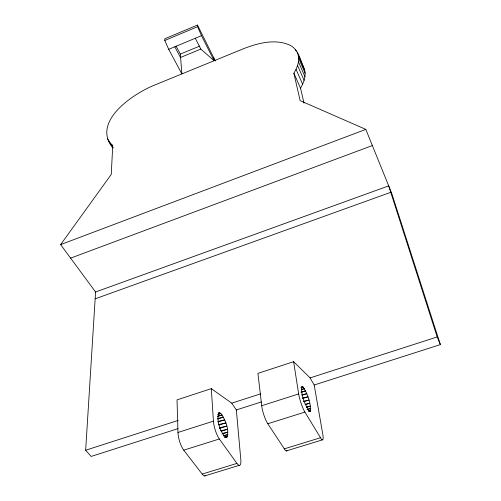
<?xml version="1.0" encoding="UTF-8"?>
<svg xmlns="http://www.w3.org/2000/svg" width="501" height="501" viewBox="0 0 501 501"><rect width="100%" height="100%" fill="white"/><g stroke="black" fill="none" stroke-linecap="round" stroke-linejoin="round"><path stroke-width="0.75" d="M304.019 103.143L300.525 88.17C303.744 82.765 306.105 76.327 304.696 69.983C300.625 61.642 299.285 50.451 290.549 45.478C275.813 38.458 258.616 42.942 244.15 48.459L152.78 85.815C132.195 94.601 91.32 122.019 112.925 147.989M177.924 428.656L91.157 456.442L85.658 450.236L95.578 291.995L60.621 244.613L111.26 174.417L112.756 145.296L110.352 143.324L108.51 140.994M286.967 450.681A13.082 2.843 72.8 0 1 285.32 450.318L267.791 423.746A13.383 3.037 72.6 0 1 261.697 405.729L257.927 373.37L293.611 361.684L310.1 377.904L314.183 385.012L440.379 344.6L391.682 193.248L365.818 129.383L300.137 100.645L293.874 73.234C297.663 67.109 300.425 59.181 297.199 52.229M310.313 411.24C310.933 402.629 307.583 393.116 302.379 386.258L301.721 386.29C300.963 394.888 304.395 404.564 309.674 411.365L310.313 411.24L308.823 411.672M215.305 60.953L197.494 25.05L164.754 38.784L164.798 40.449L168.705 49.323L181.894 73.91L180.31 54.102L176.076 46.105M164.798 40.449L197.632 26.685L197.494 25.05M168.705 49.323L201.477 35.677L214.121 60.734L200.82 49.079L195.29 38.258M180.31 54.102L199.811 46.029M200.82 49.079L180.485 57.477L174.811 46.781M60.621 244.613L365.818 129.383M70.597 258.134L372.362 145.547M95.578 291.995L388.695 185.877L437.179 336.948L440.379 344.6M95.152 298.834L390.761 192.321M202.179 474.078L236.917 463.4A12.932 3.426 73.6 0 0 240.806 459.58L236.347 409.943L231.744 403.155L211.303 388.644L177.028 399.867L177.98 432.463A13.114 4.102 73.8 0 0 183.748 450.167L202.179 474.078A12.826 3.845 74.2 0 0 205.604 475.624M85.658 450.236L178.318 420.377M231.744 403.155L260.608 393.855M310.1 377.904L437.179 336.948M217.954 414.421L220.872 413.488C225.588 420.057 229.452 429.451 226.972 437.429L226.07 437.63C219.914 431.862 216.357 421.022 218.824 412.893L219.745 412.774L220.872 413.488L217.91 414.346M301.045 387.78L303.28 387.066L301.032 387.718M236.347 409.943L261.347 401.94M217.666 416.412L222.131 414.985L217.685 416.168M301.389 389.609L304.357 388.657L301.351 389.465M217.484 419.055L223.433 417.158L217.384 418.654M301.095 392.346L305.541 390.924L301.032 392.045M177.98 432.463L213.432 421.141L211.303 388.644M261.697 405.729L298.665 393.924L293.611 361.684M218.01 421.992L224.698 419.863L217.904 421.435M302.31 395.126L306.756 393.705L301.502 394.932M219.15 425.048L225.838 422.919L218.323 424.585M302.729 398.477L307.921 396.83L302.673 398.001M219.344 428.487L226.784 426.132L219.908 427.629M303.763 401.727L308.954 400.08L303.612 401.257M221.505 431.167L227.467 429.282L220.634 430.791M305.334 404.664L309.793 403.255L305.234 404.269M221.993 434.01L227.842 432.169L222.569 433.378M306.656 407.307L310.382 406.129L306.599 407.006M223.484 435.976L227.886 434.592L223.396 435.688M307.013 409.68L310.676 408.528L307.67 409.267M183.748 450.167L219.338 438.982L236.917 463.4M224.648 437.31L227.592 436.384L224.617 437.173M267.791 423.746L304.902 412.079L321.423 439.252A13.195 2.386 72.3 0 0 322.801 434.361L314.183 385.012M308.447 410.964L310.651 410.269L308.409 410.87M284.186 448.89L320.377 437.78M204.646 475.95L239.221 465.36M286.265 450.931L322.268 439.903M107.245 138.339L113.17 147.789M302.385 65.03L303.631 67.021M293.874 73.234L300.525 88.17M296.035 69.307L302.629 84.237M297.563 65.487L304.107 80.398M298.439 61.823L304.946 76.716M298.245 55.154L304.696 69.983M295.546 49.624L296.16 51.027M298.665 58.367L305.14 73.227M197.632 26.685L201.477 35.677M213.77 57.358L214.121 60.734M304.902 412.079A13.502 2.549 72.1 0 1 298.665 393.924M219.338 438.982A13.226 3.657 73.3 0 1 213.432 421.141M219.745 412.774L218.279 413.244L219.745 412.774"/></g></svg>
